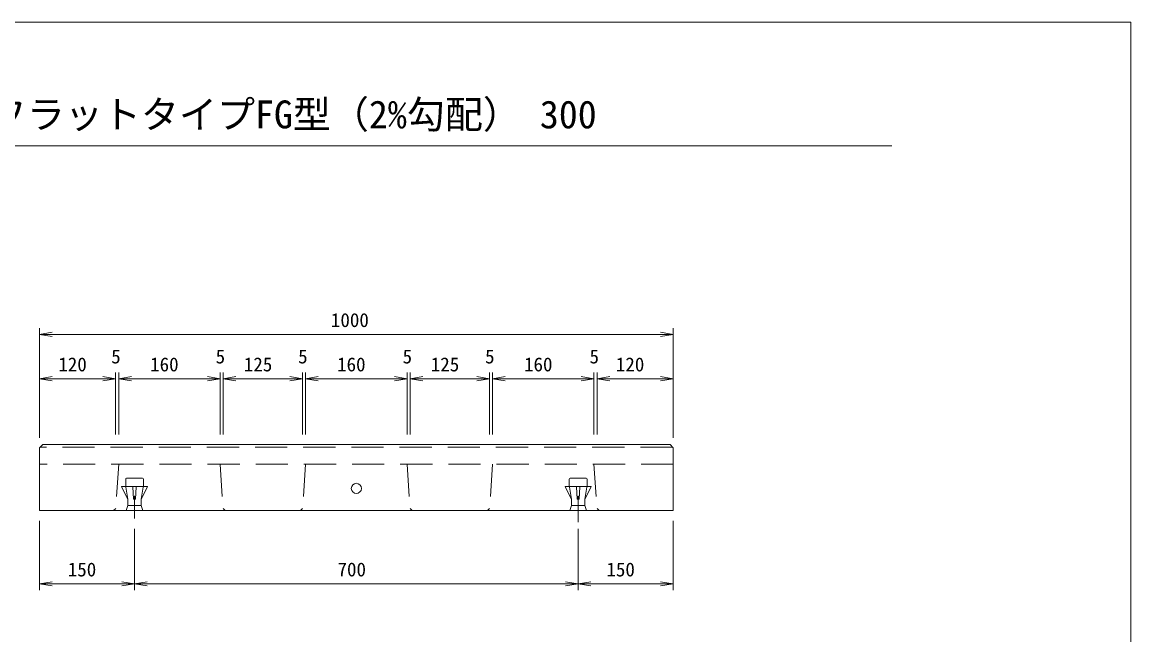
# Model space of a CAD drawing. Units: millimetres, scale not verified. Extents: x 1573 to 15247, y 1105 to 10775.
# Drawn here: x 6499 to 15247, y 5940 to 10775 of the extents above; entities that cross this region are included whole.
import ezdxf
from ezdxf.enums import TextEntityAlignment as Align

# ---------------------------------------------------------------- set-up
doc = ezdxf.new("R2010")
doc.units = ezdxf.units.MM
doc.header["$LTSCALE"] = 20
doc.linetypes.add('USER1', pattern=[19, 12.7, -6.3])
for name, color, linetype, lineweight in [('0_2', 7, 'Continuous', 18), ('D-STR-DIM（寸法）', 7, 'Continuous', 18), ('D-STR-STR1（構造物）', 7, 'Continuous', 18), ('D-STR（構造物外形線）', 1, 'Continuous', 18), ('D-TTL(外枠）', 2, 'Continuous', 18), ('D-TTL-LINE（枠内）', 2, 'Continuous', 18)]:
    doc.layers.add(name, color=color, linetype=linetype, lineweight=lineweight)
doc.layers.add('D-TTL-TXT（文字）', color=7, linetype='Continuous')
doc.styles.add('ＭＳ ゴシック', font='')
doc.styles.get('ＭＳ ゴシック').set_extended_font_data('MS Gothic')

msp = doc.modelspace()

# ---------------------------------------------------------------- linework, layer by layer
at = {"layer": '0_2'}
for p, q in [((6635.92, 8311), (6735.92, 8327.66)), ((6735.92, 8294.33), (6635.92, 8311)), ((6635.92, 8311), (6735.92, 8311)), ((11535.92, 8327.66), (11635.92, 8311)), ((11635.92, 8311), (11535.92, 8294.33)), ((11635.92, 8311), (11535.92, 8311)), ((6635.92, 7961.1), (6735.92, 7977.76)), ((6735.92, 7944.43), (6635.92, 7961.1)), ((6635.92, 7961.1), (6735.92, 7961.1)), ((7136.8, 7977.76), (7236.8, 7961.1)), ((7136.8, 7977.76), (7236.8, 7961.1)), ((7236.8, 7961.1), (7136.8, 7944.43)), ((7236.8, 7961.1), (7136.8, 7961.1)), ((7236.8, 7961.1), (7136.8, 7944.43)), ((7236.8, 7961.1), (7136.8, 7961.1)), ((7260.92, 7961.1), (7360.92, 7977.76)), ((7260.92, 7961.1), (7360.92, 7977.76)), ((7360.92, 7944.43), (7260.92, 7961.1)), ((7260.92, 7961.1), (7360.92, 7961.1)), ((7360.92, 7944.43), (7260.92, 7961.1)), ((7260.92, 7961.1), (7360.92, 7961.1)), ((7960.92, 7977.76), (8060.92, 7961.1)), ((7960.92, 7977.76), (8060.92, 7961.1)), ((8060.92, 7961.1), (7960.92, 7944.43)), ((8060.92, 7961.1), (7960.92, 7961.1)), ((8060.92, 7961.1), (7960.92, 7944.43)), ((8060.92, 7961.1), (7960.92, 7961.1)), ((8085.04, 7961.1), (8185.04, 7977.76)), ((8085.04, 7961.1), (8185.04, 7977.76)), ((8185.04, 7944.43), (8085.04, 7961.1)), ((8085.04, 7961.1), (8185.04, 7961.1)), ((8185.04, 7944.43), (8085.04, 7961.1)), ((8085.04, 7961.1), (8185.04, 7961.1)), ((8611.8, 7977.76), (8711.8, 7961.1)), ((8611.8, 7977.76), (8711.8, 7961.1)), ((8711.8, 7961.1), (8611.8, 7944.43)), ((8711.8, 7961.1), (8611.8, 7961.1)), ((8711.8, 7961.1), (8611.8, 7944.43)), ((8711.8, 7961.1), (8611.8, 7961.1)), ((8735.92, 7961.1), (8835.92, 7977.76)), ((8735.92, 7961.1), (8835.92, 7977.76)), ((8835.92, 7944.43), (8735.92, 7961.1)), ((8735.92, 7961.1), (8835.92, 7961.1)), ((8835.92, 7944.43), (8735.92, 7961.1)), ((8735.92, 7961.1), (8835.92, 7961.1)), ((9435.92, 7977.76), (9535.92, 7961.1)), ((9435.92, 7977.76), (9535.92, 7961.1)), ((9535.92, 7961.1), (9435.92, 7944.43)), ((9535.92, 7961.1), (9435.92, 7961.1)), ((9535.92, 7961.1), (9435.92, 7944.43)), ((9535.92, 7961.1), (9435.92, 7961.1)), ((9560.04, 7961.1), (9660.04, 7977.76)), ((9560.04, 7961.1), (9660.04, 7977.76)), ((9660.04, 7944.43), (9560.04, 7961.1)), ((9560.04, 7961.1), (9660.04, 7961.1)), ((9660.04, 7944.43), (9560.04, 7961.1)), ((9560.04, 7961.1), (9660.04, 7961.1)), ((10086.8, 7977.76), (10186.8, 7961.1)), ((10086.8, 7977.76), (10186.8, 7961.1)), ((10186.8, 7961.1), (10086.8, 7944.43)), ((10186.8, 7961.1), (10086.8, 7961.1)), ((10186.8, 7961.1), (10086.8, 7944.43)), ((10186.8, 7961.1), (10086.8, 7961.1)), ((10210.92, 7961.1), (10310.92, 7977.76)), ((10210.92, 7961.1), (10310.92, 7977.76)), ((10310.92, 7944.43), (10210.92, 7961.1)), ((10210.92, 7961.1), (10310.92, 7961.1)), ((10310.92, 7944.43), (10210.92, 7961.1)), ((10210.92, 7961.1), (10310.92, 7961.1)), ((10910.92, 7977.76), (11010.92, 7961.1)), ((10910.92, 7977.76), (11010.92, 7961.1)), ((11010.92, 7961.1), (10910.92, 7944.43)), ((11010.92, 7961.1), (10910.92, 7961.1)), ((11010.92, 7961.1), (10910.92, 7944.43)), ((11010.92, 7961.1), (10910.92, 7961.1)), ((11035.04, 7961.1), (11135.04, 7977.76)), ((11035.04, 7961.1), (11135.04, 7977.76)), ((11135.04, 7944.43), (11035.04, 7961.1)), ((11035.04, 7961.1), (11135.04, 7961.1)), ((11135.04, 7944.43), (11035.04, 7961.1)), ((11035.04, 7961.1), (11135.04, 7961.1)), ((11535.92, 7977.76), (11635.92, 7961.1)), ((11635.92, 7961.1), (11535.92, 7944.43)), ((11635.92, 7961.1), (11535.92, 7961.1)), ((6635.92, 6342.81), (6735.92, 6359.48)), ((6735.92, 6326.14), (6635.92, 6342.81)), ((6635.92, 6342.81), (6735.92, 6342.81)), ((7285.92, 6359.48), (7385.92, 6342.81)), ((7385.92, 6342.81), (7285.92, 6326.14)), ((7385.92, 6342.81), (7285.92, 6342.81)), ((7385.92, 6342.81), (7485.92, 6359.48)), ((7485.92, 6326.14), (7385.92, 6342.81)), ((7385.92, 6342.81), (7485.92, 6342.81)), ((10785.92, 6359.48), (10885.92, 6342.81)), ((10885.92, 6342.81), (10785.92, 6326.14)), ((10885.92, 6342.81), (10785.92, 6342.81)), ((10885.92, 6342.81), (10985.92, 6359.48)), ((10985.92, 6326.14), (10885.92, 6342.81)), ((10885.92, 6342.81), (10985.92, 6342.81)), ((11535.92, 6359.48), (11635.92, 6342.81)), ((11635.92, 6342.81), (11535.92, 6326.14)), ((11635.92, 6342.81), (11535.92, 6342.81))]:
    msp.add_line(p, q, dxfattribs=at)
at = {"layer": 'D-STR-DIM（寸法）'}
for p, q in [((6635.92, 7495.71), (6635.92, 8361)), ((11535.92, 8311), (6735.92, 8311)), ((11635.92, 7495.71), (11635.92, 8361)), ((6635.92, 7495.71), (6635.92, 8011.1)), ((7136.8, 7961.1), (6735.92, 7961.1)), ((7136.8, 7961.1), (7036.8, 7961.1)), ((7236.8, 7520.71), (7236.8, 8011.1)), ((7236.8, 7520.71), (7236.8, 8011.1)), ((7260.92, 7520.71), (7260.92, 8011.1)), ((7260.92, 7520.71), (7260.92, 8011.1)), ((7360.92, 7961.1), (7960.92, 7961.1)), ((7360.92, 7961.1), (7460.92, 7961.1)), ((7960.92, 7961.1), (7860.92, 7961.1)), ((8060.92, 7520.71), (8060.92, 8011.1)), ((8060.92, 7520.71), (8060.92, 8011.1)), ((8085.04, 7520.71), (8085.04, 8011.1)), ((8085.04, 7520.71), (8085.04, 8011.1)), ((8185.04, 7961.1), (8285.04, 7961.1)), ((8611.8, 7961.1), (8185.04, 7961.1)), ((8611.8, 7961.1), (8511.8, 7961.1)), ((8711.8, 7520.71), (8711.8, 8011.1)), ((8711.8, 7520.71), (8711.8, 8011.1)), ((8735.92, 7520.71), (8735.92, 8011.1)), ((8735.92, 7520.71), (8735.92, 8011.1)), ((8835.92, 7961.1), (8935.92, 7961.1)), ((9435.92, 7961.1), (8835.92, 7961.1)), ((9435.92, 7961.1), (9335.92, 7961.1)), ((9535.92, 7520.71), (9535.92, 8011.1)), ((9535.92, 7520.71), (9535.92, 8011.1)), ((9560.04, 7520.71), (9560.04, 8011.1)), ((9560.04, 7520.71), (9560.04, 8011.1)), ((9660.04, 7961.1), (9760.04, 7961.1)), ((10086.8, 7961.1), (9660.04, 7961.1)), ((10086.8, 7961.1), (9986.8, 7961.1)), ((10186.8, 7520.71), (10186.8, 8011.1)), ((10186.8, 7520.71), (10186.8, 8011.1)), ((10210.92, 7520.71), (10210.92, 8011.1)), ((10210.92, 7520.71), (10210.92, 8011.1)), ((10910.92, 7961.1), (10310.92, 7961.1)), ((10310.92, 7961.1), (10410.92, 7961.1)), ((10910.92, 7961.1), (10810.92, 7961.1)), ((11010.92, 7520.71), (11010.92, 8011.1)), ((11010.92, 7520.71), (11010.92, 8011.1)), ((11035.04, 7520.71), (11035.04, 8011.1)), ((11035.04, 7520.71), (11035.04, 8011.1)), ((11135.04, 7961.1), (11535.92, 7961.1)), ((11135.04, 7961.1), (11235.04, 7961.1)), ((11635.92, 7495.71), (11635.92, 8011.1)), ((6635.92, 6840.71), (6635.92, 6292.81)), ((11635.92, 6840.71), (11635.92, 6292.81)), ((7385.92, 6776.84), (7385.92, 6292.81)), ((7385.92, 6776.84), (7385.92, 6292.81)), ((10885.92, 6776.84), (10885.92, 6292.81)), ((10885.92, 6776.84), (10885.92, 6292.81)), ((7285.92, 6342.81), (6735.92, 6342.81)), ((10785.92, 6342.81), (7485.92, 6342.81)), ((10985.92, 6342.81), (11535.92, 6342.81))]:
    msp.add_line(p, q, dxfattribs=at)
at = {"layer": 'D-STR-STR1（構造物）'}
for p, q in [((7448.42, 7175.71), (7323.42, 7175.71)), ((10823.42, 7175.71), (10948.42, 7175.71)), ((7283.01, 7106.72), (7333.42, 7010.71)), ((7486.42, 7110.71), (7285.42, 7110.71)), ((7315.92, 7168.21), (7315.92, 7110.71)), ((7316.7, 7106.27), (7333.42, 7010.71)), ((7451.42, 7110.71), (7320.42, 7110.71)), ((7373.57, 7107.71), (7378.42, 7010.71)), ((7395.42, 7110.71), (7376.42, 7110.71)), ((7393.42, 7010.71), (7398.27, 7107.71)), ((7438.42, 7010.71), (7488.83, 7106.72)), ((7438.42, 7010.71), (7455.15, 7106.27)), ((7455.92, 7110.71), (7455.92, 7168.21)), ((10833.42, 7010.71), (10783.01, 7106.72)), ((10785.42, 7110.71), (10986.42, 7110.71)), ((10815.92, 7110.71), (10815.92, 7168.21)), ((10833.42, 7010.71), (10816.7, 7106.27)), ((10820.42, 7110.71), (10951.42, 7110.71)), ((10878.42, 7010.71), (10873.57, 7107.71)), ((10876.42, 7110.71), (10895.42, 7110.71)), ((10898.27, 7107.71), (10893.42, 7010.71)), ((10988.83, 7106.72), (10938.42, 7010.71)), ((10955.15, 7106.27), (10938.42, 7010.71)), ((10955.92, 7168.21), (10955.92, 7110.71)), ((7333.42, 6960.71), (7333.42, 7010.71)), ((7378.42, 7010.71), (7393.42, 7010.71)), ((7385.92, 6856.84), (7385.92, 7037.62)), ((7385.92, 6856.84), (7385.92, 7037.62)), ((7438.42, 6960.71), (7438.42, 7010.71)), ((10833.42, 6960.71), (10833.42, 7010.71)), ((10893.42, 7010.71), (10878.42, 7010.71)), ((10885.92, 6856.84), (10885.92, 7037.62)), ((10885.92, 6856.84), (10885.92, 7037.62)), ((10885.92, 6856.84), (10885.92, 7037.62)), ((10885.92, 6856.84), (10885.92, 7037.62)), ((10885.92, 6830.32), (10885.92, 7011.1)), ((10938.42, 6960.71), (10938.42, 7010.71)), ((7333.42, 6960.71), (7320.92, 6920.71)), ((7333.42, 6960.71), (7438.42, 6960.71)), ((7438.42, 6960.71), (7450.92, 6920.71)), ((10833.42, 6960.71), (10820.92, 6920.71)), ((10938.42, 6960.71), (10833.42, 6960.71)), ((10938.42, 6960.71), (10950.92, 6920.71))]:
    msp.add_line(p, q, dxfattribs=at)
msp.add_circle((9135.92, 7095.71), 40, dxfattribs=at)
for centre, radius, start, end in [((7323.42, 7168.21), 7.5, 90, 180), ((7448.42, 7168.21), 7.5, 0, 90), ((10823.42, 7168.21), 7.5, 90, 180), ((10948.42, 7168.21), 7.5, 0, 90), ((7287.51, 7106.72), 4.5, 117.69948, 180.00002), ((7321.2, 7106.27), 4.5, 99.92624, 180), ((7376.57, 7107.71), 3, 92.8624, 180), ((7395.27, 7107.71), 3, 0, 87.1376), ((7450.65, 7106.27), 4.5, 0, 80.07376), ((7484.33, 7106.72), 4.5, 0, 62.30054), ((10787.51, 7106.72), 4.5, 117.69946, 180), ((10821.2, 7106.27), 4.5, 99.92624, 180), ((10876.57, 7107.71), 3, 92.8624, 180), ((10895.27, 7107.71), 3, 0, 87.1376), ((10950.65, 7106.27), 4.5, 0, 80.07376), ((10984.33, 7106.72), 4.5, 359.99998, 62.30052)]:
    msp.add_arc(centre, radius, start, end, dxfattribs=at)
at = {"layer": 'D-STR（構造物外形線）'}
for p, q in [((6635.92, 7415.71), (6660.92, 7440.71)), ((11610.92, 7440.71), (6660.92, 7440.71)), ((11635.92, 7415.71), (11610.92, 7440.71)), ((6635.92, 6920.71), (6635.92, 7415.71)), ((11635.92, 6920.71), (11635.92, 7415.71)), ((11635.92, 6920.71), (6635.92, 6920.71)), ((7220.92, 6920.71), (7236.95, 6935.67)), ((8100.92, 6920.71), (8084.9, 6935.67)), ((8695.92, 6920.71), (8711.95, 6935.67)), ((9575.92, 6920.71), (9559.9, 6935.67)), ((10170.92, 6920.71), (10186.95, 6935.67)), ((11050.92, 6920.71), (11034.9, 6935.67))]:
    msp.add_line(p, q, dxfattribs=at)
at = {"layer": 'D-STR（構造物外形線）', "linetype": 'USER1'}
for p, q in [((11630.92, 7420.71), (6640.92, 7420.71)), ((11635.92, 7285.71), (6635.92, 7285.71)), ((7260.92, 7285.71), (7236.95, 6935.67)), ((8060.92, 7285.71), (8084.9, 6935.67)), ((8735.92, 7285.71), (8711.95, 6935.67)), ((9535.92, 7285.71), (9559.9, 6935.67)), ((10210.92, 7285.71), (10186.95, 6935.67)), ((11010.92, 7285.71), (11034.9, 6935.67))]:
    msp.add_line(p, q, dxfattribs=at)
at = {"layer": 'D-TTL(外枠）'}
for q in [(1573.24, 10774.88), (15246.76, 1105.12)]:
    msp.add_line((15246.76, 10774.88), q, dxfattribs=at)
at = {"layer": 'D-TTL-LINE（枠内）'}
msp.add_line((3468.74, 9798.49), (13361.89, 9798.49), dxfattribs=at)

# ---------------------------------------------------------------- texts
at = {"layer": 'D-STR-DIM（寸法）', "style": 'ＭＳ ゴシック'}
for s, p in [('1000', (8935.29, 8336)), ('5', (7201.65, 8048.6)), ('5', (8025.77, 8048.6)), ('5', (8676.65, 8048.6)), ('5', (9500.77, 8048.6)), ('5', (10151.65, 8048.6)), ('5', (10975.77, 8048.6)), ('120', (6784.46, 7986.1)), ('160', (7509.02, 7986.1)), ('125', (8248.42, 7986.1)), ('160', (8984.02, 7986.1)), ('125', (9723.42, 7986.1)), ('160', (10459.02, 7986.1)), ('120', (11183.58, 7986.1)), ('150', (6859.02, 6367.81)), ('700', (8987.44, 6367.81)), ('150', (11109.02, 6367.81))]:
    msp.add_text(s, height=110, dxfattribs=at).set_placement(p, align=Align.BOTTOM_LEFT)
at = {"layer": 'D-TTL-TXT（文字）', "style": 'ＭＳ ゴシック'}
msp.add_text('かんたん側溝\u3000蓋\u3000フラットタイプFG型（2%勾配） 300', height=219.9, dxfattribs=at).set_placement((3536.9, 9871.06), align=Align.BOTTOM_LEFT)

doc.saveas('drawing.dxf')
